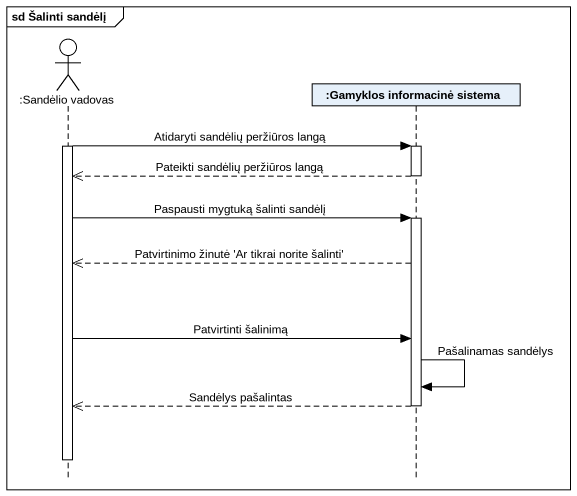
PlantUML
@startuml
mainframe sd Šalinti sandėlį
hide footbox
actor ":Sandėlio vadovas" as Sandėlio_vadovas
participant ":Gamyklos informacinė sistema" as Gamyklos_informacinė_sistema

activate Sandėlio_vadovas
Sandėlio_vadovas -> Gamyklos_informacinė_sistema : Atidaryti sandėlių peržiūros langą
activate Gamyklos_informacinė_sistema
Gamyklos_informacinė_sistema -->> Sandėlio_vadovas : Pateikti sandėlių peržiūros langą
deactivate Gamyklos_informacinė_sistema
Sandėlio_vadovas -> Gamyklos_informacinė_sistema : Paspausti mygtuką šalinti sandėlį
activate Gamyklos_informacinė_sistema
Gamyklos_informacinė_sistema -->> Sandėlio_vadovas : Patvirtinimo žinutė 'Ar tikrai norite šalinti'
Sandėlio_vadovas -> Gamyklos_informacinė_sistema : Patvirtinti šalinimą
Gamyklos_informacinė_sistema -> Gamyklos_informacinė_sistema : Pašalinamas sandėlys
Gamyklos_informacinė_sistema -->> Sandėlio_vadovas : Sandėlys pašalintas
deactivate Gamyklos_informacinė_sistema
deactivate Sandėlio_vadovas
@enduml
